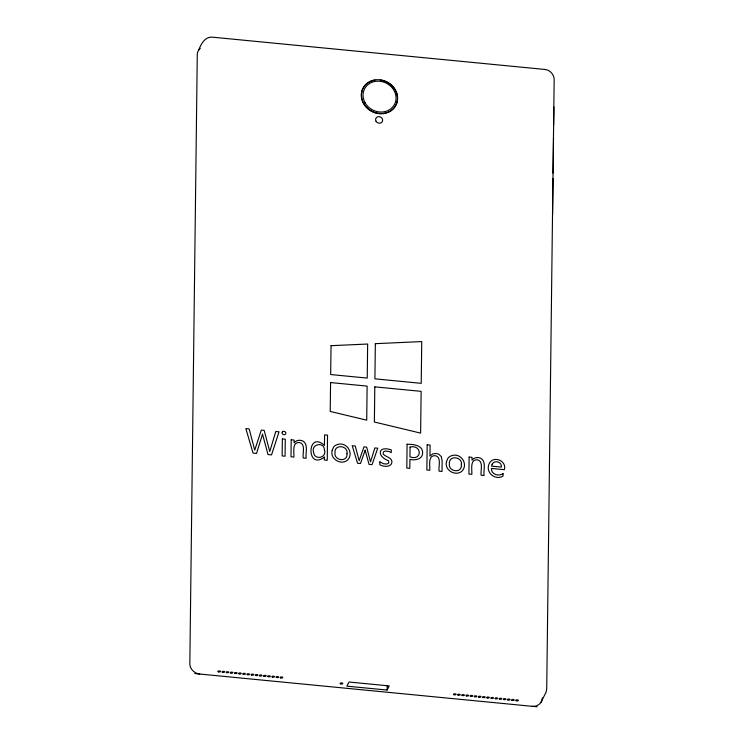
<?xml version="1.0" encoding="UTF-8"?>
<svg xmlns="http://www.w3.org/2000/svg" width="744" height="744" viewBox="0 0 744 744"><rect width="100%" height="100%" fill="white"/><g stroke="black" fill="none" stroke-linecap="round" stroke-linejoin="round"><path stroke-width="1.12" d="M387.14 690.06L389.261 685.922L348.983 682.016L346.871 686.154L387.14 690.06L387.196 685.652M552.578 214.523L553.015 178.588M553.08 173.157L553.517 137.212M553.666 125.02L553.889 107.052M198.685 50.127C200.936 44.119 205.084 36.214 212.738 37.2L545.054 69.471C550.067 69.955 554.066 74.558 554.168 79.534L546.728 688.535L546.143 692.032L540.879 702.476M194.751 673.553L537.131 706.8M199.783 674.036A10.286 9.179 27.1 0 1 189.832 663.695L197.272 54.684A10.286 9.179 27.1 0 1 200.303 48.341M542.283 697.919A10.286 9.179 27.1 0 1 532.1 706.307M395.706 90.982A18.479 16.489 27.1 0 1 386.136 113.079A18.479 16.489 27.1 0 1 362.207 100.607A18.479 16.489 27.1 0 1 374.92 80.147M380.547 80.147A18.479 16.489 27.1 0 1 395.166 89.968M282.357 438.941L282.153 455.933L285.073 456.212L285.287 439.22L282.357 438.941M291.202 439.797L290.997 456.788L293.917 457.067C294.261 452.743 291.76 442.206 299.162 442.466C306.063 443.582 302.389 453.598 303.227 457.978L306.147 458.258C305.3 452.957 308.741 444.475 302.827 440.978C299.897 439.602 296.028 440.141 294.094 442.903L294.122 440.085L291.202 439.797M324.347 457.132L324.31 460.024L327.239 460.303L327.546 435.156L324.617 434.868L324.421 445.386C306.919 429.632 306.119 471.064 324.347 457.132M324.44 449.841C327.248 458.109 314.042 460.601 313.577 452.138C310.806 443.945 324.235 441.378 324.44 449.841M330.578 382.565L330.224 411.423L366.718 420.174L367.127 386.108L330.578 382.565M331.034 345.681L330.68 374.539L367.229 378.092L367.648 344.026L331.034 345.681M374.809 386.861L374.381 422.015L420.62 433.11L421.132 391.353L374.809 386.861M375.339 343.672L374.911 378.836L421.225 383.337L421.736 341.58L375.339 343.672M379.868 461.885L379.831 464.795C383.448 466.888 391.335 467.66 391.986 462.043C391.883 457.235 385.736 457.16 383.253 454.138L383.281 452.054L385.159 450.994L389.103 451.506L391.26 452.64L391.288 449.888C377.664 445.228 376.529 456.388 388.666 460.834L388.731 463.038L386.787 464.051L383.699 463.791L379.868 461.885M407.098 444.242L406.81 468.032L409.805 468.329L409.916 459.336C414.892 460.722 422.732 459.364 422.648 452.863C422.862 444.921 412.781 444.298 407.098 444.242M410.065 447.06L409.944 456.816C422.415 461.42 422.201 444.28 410.065 447.06M427.177 444.828L426.861 469.985L429.79 470.264C430.125 465.921 427.661 455.44 435.035 455.663C441.955 456.751 438.253 466.795 439.09 471.166L442.02 471.454L442.141 460.982L441.332 456.686L438.755 454.166L436.058 453.468L432.608 453.942L429.958 456.1L430.097 445.117L427.177 444.828M469.12 457.076L468.915 474.068L471.845 474.347C472.189 470.022 469.687 459.485 477.09 459.746C483.981 460.862 480.317 470.878 481.145 475.258L484.065 475.537C483.219 470.236 486.66 461.754 480.754 458.258C477.825 456.881 473.956 457.421 472.012 460.183L472.049 457.365L469.12 457.076M503.028 473.593L503 476.151C495.132 480.745 485.255 472.431 489.078 463.986C492.575 455.123 507.073 460.303 504.348 469.687L491.459 468.432C491.012 474.449 498.759 476.746 503.028 473.593M346.983 453.756C347.913 462.656 333.665 460.713 335.005 452.659C334.158 443.74 348.583 445.423 346.983 453.756M461.354 464.861C462.284 473.77 448.037 471.826 449.376 463.763C448.53 454.844 462.954 456.528 461.354 464.861M332.187 450.455C329.443 459.578 342.807 466.367 348.527 458.992C353.474 451.766 345.988 441.676 337.581 444.503A8.277 7.384 27.1 0 0 333.489 447.237L332.187 450.455M446.558 461.568C443.815 470.692 457.179 477.481 462.898 470.106C467.846 462.87 460.359 452.78 451.952 455.616A8.277 7.384 27.1 0 0 447.86 458.341L446.558 461.568M262.52 434.189L256.522 453.44L253.044 453.105L245.846 428.581L249.147 428.907L254.755 450.111L261.302 430.088L264.176 430.367L269.765 451.534L275.792 431.492L279.037 431.808L271.532 454.9L268.017 454.556L262.52 434.189M282.19 432.143C281.26 434.226 284.645 435.844 285.705 433.864C286.635 431.808 283.232 430.162 282.19 432.143M365.155 450.241L360.459 463.531L357.538 463.252L352.219 445.721L355.288 446.019L359.138 460.713L363.983 446.865L366.662 447.125L370.531 461.857L374.864 447.925L377.747 448.204L372.065 464.656L369.033 464.368L365.155 450.241M492.156 464.182L491.524 466.125L501.382 467.083C502.126 461.885 494.453 459.587 492.156 464.182M482.977 697.537A1.311 0.539 0.7 0 0 485.135 697.268A1.311 0.539 0.7 0 0 483.442 696.626A1.311 0.539 0.7 0 0 482.977 697.537M487.134 697.937A1.311 0.539 0.7 0 0 489.292 697.667A1.311 0.539 0.7 0 0 487.599 697.026A1.311 0.539 0.7 0 0 487.134 697.937M478.829 697.137A1.311 0.539 0.7 0 0 480.987 696.868A1.311 0.539 0.7 0 0 479.294 696.217A1.311 0.539 0.7 0 0 478.829 697.137M470.524 696.328A1.311 0.539 0.7 0 0 472.682 696.059A1.311 0.539 0.7 0 0 470.989 695.417A1.311 0.539 0.7 0 0 470.524 696.328M462.219 695.519A1.311 0.539 0.7 0 0 464.377 695.249A1.311 0.539 0.7 0 0 462.684 694.608A1.311 0.539 0.7 0 0 462.219 695.519M453.914 694.719A1.311 0.539 0.7 0 0 456.072 694.45A1.311 0.539 0.7 0 0 454.379 693.799A1.311 0.539 0.7 0 0 453.914 694.719M458.062 695.119A1.311 0.539 0.7 0 0 460.22 694.85A1.311 0.539 0.7 0 0 458.537 694.208A1.311 0.539 0.7 0 0 458.062 695.119M466.367 695.928A1.311 0.539 0.7 0 0 468.525 695.659A1.311 0.539 0.7 0 0 466.841 695.008A1.311 0.539 0.7 0 0 466.367 695.928M474.672 696.728A1.311 0.539 0.7 0 0 476.83 696.458A1.311 0.539 0.7 0 0 475.137 695.817A1.311 0.539 0.7 0 0 474.672 696.728M491.282 698.346A1.311 0.539 0.7 0 0 493.439 698.077A1.311 0.539 0.7 0 0 491.747 697.435A1.311 0.539 0.7 0 0 491.282 698.346M503.735 699.555A1.311 0.539 0.7 0 0 505.892 699.286A1.311 0.539 0.7 0 0 504.209 698.644A1.311 0.539 0.7 0 0 503.735 699.555M507.892 699.955A1.311 0.539 0.7 0 0 510.049 699.686A1.311 0.539 0.7 0 0 508.357 699.044A1.311 0.539 0.7 0 0 507.892 699.955M516.197 700.764A1.311 0.539 0.7 0 0 518.354 700.495A1.311 0.539 0.7 0 0 516.661 699.853A1.311 0.539 0.7 0 0 516.197 700.764M512.039 700.364A1.311 0.539 0.7 0 0 514.197 700.095A1.311 0.539 0.7 0 0 512.514 699.444A1.311 0.539 0.7 0 0 512.039 700.364M499.587 699.146A1.311 0.539 0.7 0 0 501.744 698.876A1.311 0.539 0.7 0 0 500.052 698.235A1.311 0.539 0.7 0 0 499.587 699.146M495.43 698.746A1.311 0.539 0.7 0 0 497.596 698.476A1.311 0.539 0.7 0 0 495.904 697.835A1.311 0.539 0.7 0 0 495.43 698.746M247.38 674.659A1.311 0.539 0.7 0 0 249.538 674.389A1.311 0.539 0.7 0 0 247.845 673.748A1.311 0.539 0.7 0 0 247.38 674.659M251.528 675.059A1.311 0.539 0.7 0 0 253.685 674.789A1.311 0.539 0.7 0 0 252.002 674.148A1.311 0.539 0.7 0 0 251.528 675.059M243.223 674.25A1.311 0.539 0.7 0 0 245.39 673.98A1.311 0.539 0.7 0 0 243.697 673.339A1.311 0.539 0.7 0 0 243.223 674.25M234.927 673.45A1.311 0.539 0.7 0 0 237.085 673.181A1.311 0.539 0.7 0 0 235.392 672.529A1.311 0.539 0.7 0 0 234.927 673.45M226.622 672.641A1.311 0.539 0.7 0 0 228.78 672.371A1.311 0.539 0.7 0 0 227.087 671.73A1.311 0.539 0.7 0 0 226.622 672.641M218.318 671.832A1.311 0.539 0.7 0 0 220.475 671.562A1.311 0.539 0.7 0 0 218.782 670.921A1.311 0.539 0.7 0 0 218.318 671.832M222.465 672.241A1.311 0.539 0.7 0 0 224.623 671.971A1.311 0.539 0.7 0 0 222.93 671.321A1.311 0.539 0.7 0 0 222.465 672.241M230.77 673.041A1.311 0.539 0.7 0 0 232.928 672.771A1.311 0.539 0.7 0 0 231.235 672.13A1.311 0.539 0.7 0 0 230.77 673.041M239.075 673.85A1.311 0.539 0.7 0 0 241.233 673.58A1.311 0.539 0.7 0 0 239.54 672.939A1.311 0.539 0.7 0 0 239.075 673.85M255.685 675.459A1.311 0.539 0.7 0 0 257.843 675.189A1.311 0.539 0.7 0 0 256.15 674.548A1.311 0.539 0.7 0 0 255.685 675.459M268.138 676.677A1.311 0.539 0.7 0 0 270.295 676.408A1.311 0.539 0.7 0 0 268.603 675.757A1.311 0.539 0.7 0 0 268.138 676.677M272.295 677.077A1.311 0.539 0.7 0 0 274.452 676.808A1.311 0.539 0.7 0 0 272.76 676.166A1.311 0.539 0.7 0 0 272.295 677.077M280.6 677.886A1.311 0.539 0.7 0 0 282.757 677.617A1.311 0.539 0.7 0 0 281.065 676.966A1.311 0.539 0.7 0 0 280.6 677.886M276.442 677.477A1.311 0.539 0.7 0 0 278.6 677.207A1.311 0.539 0.7 0 0 276.908 676.566A1.311 0.539 0.7 0 0 276.442 677.477M263.99 676.268A1.311 0.539 0.7 0 0 266.147 675.998A1.311 0.539 0.7 0 0 264.455 675.357A1.311 0.539 0.7 0 0 263.99 676.268M259.833 675.868A1.311 0.539 0.7 0 0 261.99 675.599A1.311 0.539 0.7 0 0 260.307 674.957A1.311 0.539 0.7 0 0 259.833 675.868M340.594 683.848A1.311 0.539 0.7 0 0 342.752 683.578A1.311 0.539 0.7 0 0 341.059 682.936A1.311 0.539 0.7 0 0 340.594 683.848M363.769 103.49A18.479 16.489 27.1 0 0 395.092 106.541A18.479 16.489 27.1 0 0 379.738 79.766A18.479 16.489 27.1 0 0 363.769 103.49M365.137 102.895A16.88 15.057 27.1 0 0 393.743 105.676A16.88 15.057 27.1 0 0 379.719 81.236A16.88 15.057 27.1 0 0 365.137 102.895M376.046 121.263A3.599 3.209 27.1 0 0 382.146 121.858A3.599 3.209 27.1 0 0 379.161 116.641A3.599 3.209 27.1 0 0 376.046 121.263"/></g></svg>
